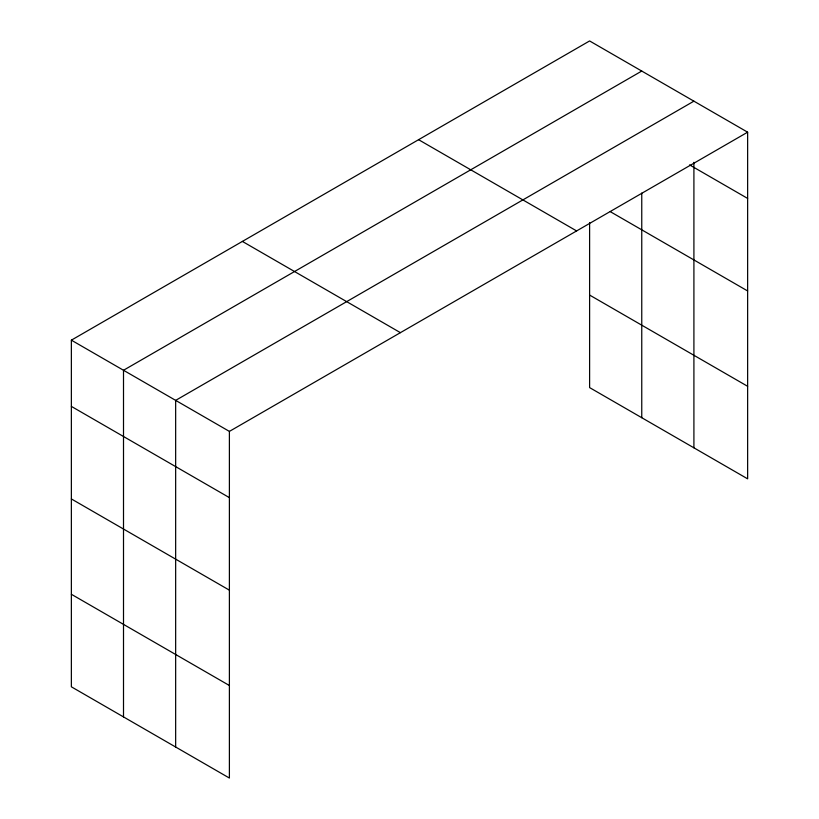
<?xml version="1.0" encoding="UTF-8"?>
<svg xmlns="http://www.w3.org/2000/svg" width="819" height="819" viewBox="0 0 819 819"><rect width="100%" height="100%" fill="white"/><g stroke="black" fill="none" stroke-linecap="round" stroke-linejoin="round"><path stroke-width="1.23" d="M71.366 340.161L229.392 431.398L229.392 778.05L71.366 686.813L71.366 340.161L589.608 40.95L747.634 132.187L747.634 478.839L589.608 387.602L589.608 222.604M641.758 71.058L123.505 370.27L123.505 716.922M693.908 101.167L175.655 400.378L175.655 747.03M229.392 431.398L747.634 132.187M689.567 164.895L747.634 198.423M610.257 211.64L747.634 290.96M418.591 139.691L576.617 230.927M589.608 295.065L747.634 386.302M242.383 241.421L400.409 332.657M71.366 406.398L229.392 497.635M71.366 498.935L229.392 590.171M71.366 594.277L229.392 685.513M693.908 162.305L693.908 447.819M641.758 193.069L641.758 417.71"/></g></svg>
